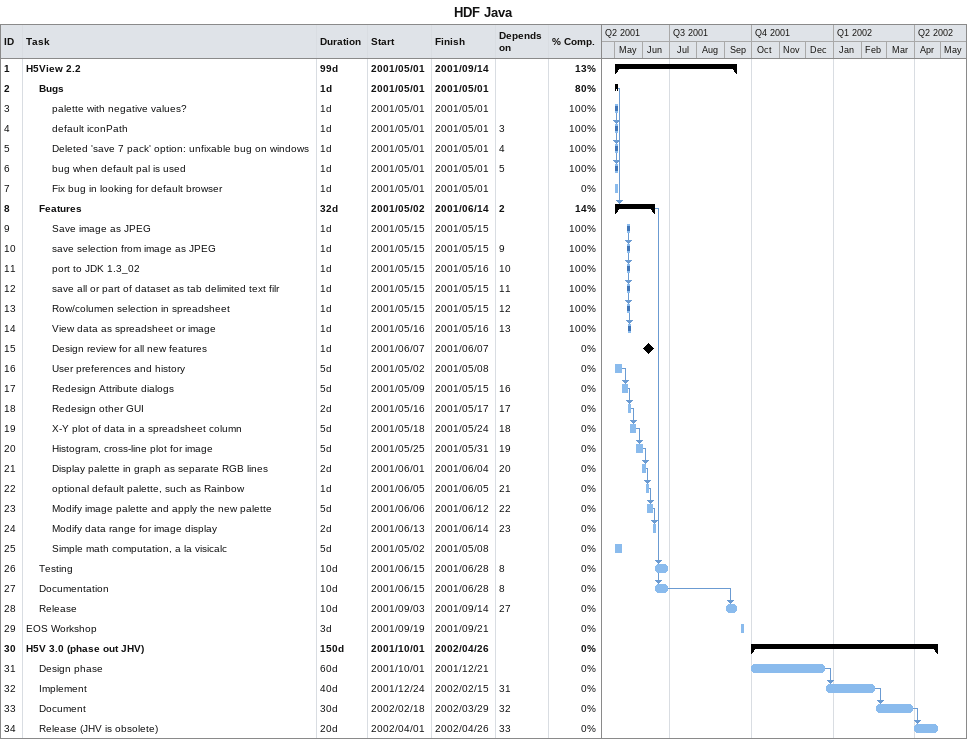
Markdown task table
HDF Java

| ID | Level | Task | Duration | Start | Finish | Predecessors | % complete |
|---|---|---|---|---|---|---|---|
| 1 | 1 | **H5View 2.2** | 99d | 2001-05-01 | 2001-09-14 |  | 13 |
| 2 | 2 | **Bugs** | 1d | 2001-05-01 | 2001-05-01 |  | 80 |
| 3 | 3 | palette with negative values? | 1d | 2001-05-01 | 2001-05-01 |  | 100 |
| 4 | 3 | default iconPath | 1d | 2001-05-01 | 2001-05-01 | 3 | 100 |
| 5 | 3 | Deleted 'save 7 pack' option: unfixable bug on windows | 1d | 2001-05-01 | 2001-05-01 | 4 | 100 |
| 6 | 3 | bug when default pal is used | 1d | 2001-05-01 | 2001-05-01 | 5 | 100 |
| 7 | 3 | Fix bug in looking for default browser | 1d | 2001-05-01 | 2001-05-01 |  | 0 |
| 8 | 2 | **Features** | 32d | 2001-05-02 | 2001-06-14 | 2 | 14 |
| 9 | 3 | Save image as JPEG | 1d | 2001-05-15 | 2001-05-15 |  | 100 |
| 10 | 3 | save selection from image as JPEG | 1d | 2001-05-15 | 2001-05-15 | 9 | 100 |
| 11 | 3 | port to JDK 1.3_02 | 1d | 2001-05-15 | 2001-05-16 | 10 | 100 |
| 12 | 3 | save all or part of dataset as tab delimited text filr | 1d | 2001-05-15 | 2001-05-15 | 11 | 100 |
| 13 | 3 | Row/columen selection in spreadsheet | 1d | 2001-05-15 | 2001-05-15 | 12 | 100 |
| 14 | 3 | View data as spreadsheet or image | 1d | 2001-05-16 | 2001-05-16 | 13 | 100 |
| 15 | 3 | Design review for all new features | 1d | 2001-06-07 | 2001-06-07 |  | 0 |
| 16 | 3 | User preferences and history | 5d | 2001-05-02 | 2001-05-08 |  | 0 |
| 17 | 3 | Redesign Attribute dialogs | 5d | 2001-05-09 | 2001-05-15 | 16 | 0 |
| 18 | 3 | Redesign other GUI | 2d | 2001-05-16 | 2001-05-17 | 17 | 0 |
| 19 | 3 | X-Y plot of data in a spreadsheet column | 5d | 2001-05-18 | 2001-05-24 | 18 | 0 |
| 20 | 3 | Histogram, cross-line plot for image | 5d | 2001-05-25 | 2001-05-31 | 19 | 0 |
| 21 | 3 | Display palette in graph as separate RGB lines | 2d | 2001-06-01 | 2001-06-04 | 20 | 0 |
| 22 | 3 | optional default palette, such as Rainbow | 1d | 2001-06-05 | 2001-06-05 | 21 | 0 |
| 23 | 3 | Modify image palette and apply the new palette | 5d | 2001-06-06 | 2001-06-12 | 22 | 0 |
| 24 | 3 | Modify data range for image display | 2d | 2001-06-13 | 2001-06-14 | 23 | 0 |
| 25 | 3 | Simple math computation, a la visicalc | 5d | 2001-05-02 | 2001-05-08 |  | 0 |
| 26 | 2 | Testing | 10d | 2001-06-15 | 2001-06-28 | 8 | 0 |
| 27 | 2 | Documentation | 10d | 2001-06-15 | 2001-06-28 | 8 | 0 |
| 28 | 2 | Release | 10d | 2001-09-03 | 2001-09-14 | 27 | 0 |
| 29 | 1 | EOS Workshop | 3d | 2001-09-19 | 2001-09-21 |  | 0 |
| 30 | 1 | **H5V 3.0 (phase out JHV)** | 150d | 2001-10-01 | 2002-04-26 |  | 0 |
| 31 | 2 | Design phase | 60d | 2001-10-01 | 2001-12-21 |  | 0 |
| 32 | 2 | Implement | 40d | 2001-12-24 | 2002-02-15 | 31 | 0 |
| 33 | 2 | Document | 30d | 2002-02-18 | 2002-03-29 | 32 | 0 |
| 34 | 2 | Release (JHV is obsolete) | 20d | 2002-04-01 | 2002-04-26 | 33 | 0 |
